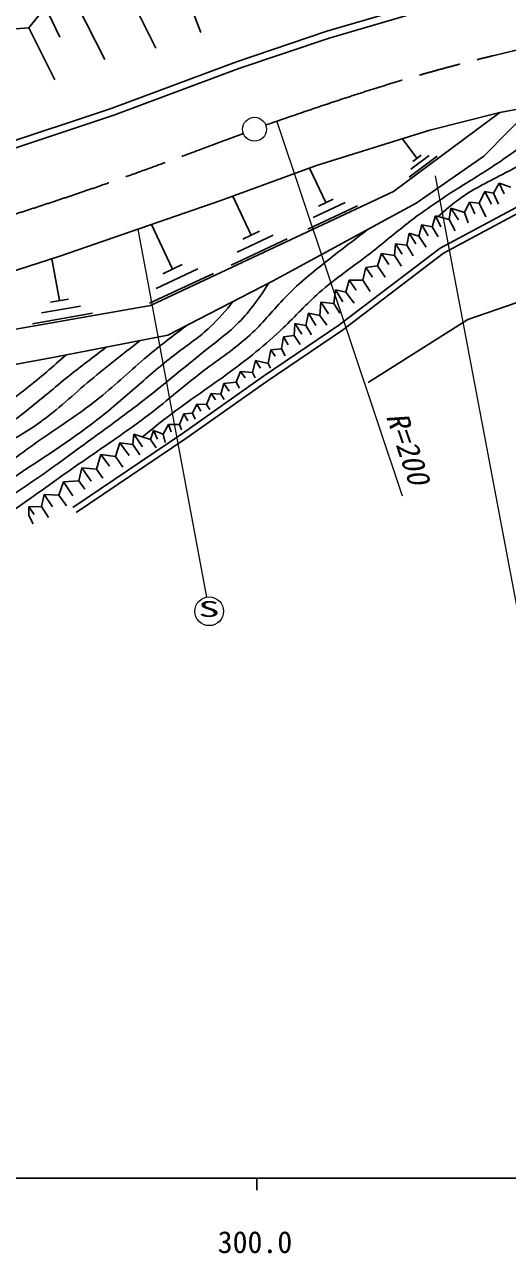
# Model space of a CAD drawing. Units: millimetres, scale not verified. Extents: x 40000 to 680000, y 20000 to 380000.
# Drawn here: x 348576 to 388958, y 198715 to 301538 of the extents above; entities that cross this region are included whole.
import ezdxf
from ezdxf.enums import TextEntityAlignment as Align

# ---------------------------------------------------------------- set-up
doc = ezdxf.new("R2010")
doc.units = ezdxf.units.MM
doc.header["$LTSCALE"] = 1000
doc.linetypes.add('CHAIN', pattern=[18.5, 12, -1.5, 3.5, -1.5])
for name, color, linetype, lineweight in [('M-BGD', 7, 'Continuous', 25), ('M-BMK', 2, 'CHAIN', 25), ('M-BMK-SRVR', 3, 'Continuous', 13), ('M-STR-HTXT', 7, 'Continuous', 13), ('M-STR-STR3', 7, 'Continuous', 13), ('M-STR-STRC', 7, 'Continuous', 13), ('M-TTL-BAND', 7, 'Continuous', 25)]:
    doc.layers.add(name, color=color, linetype=linetype, lineweight=lineweight)
doc.styles.add('ＭＳ ゴシック', font='')
doc.styles.get('ＭＳ ゴシック').set_extended_font_data('MS Gothic')

msp = doc.modelspace()

# ---------------------------------------------------------------- linework, layer by layer
at = {"layer": 'M-BGD'}
for p, q in [((361287, 306179), (363307, 300884)), ((356947, 304822), (359555, 299563)), ((373868, 300983), (382567, 303522)), ((348944, 301269), (350328, 303005)), ((350328, 303005), (351512, 300494)), ((352905, 303276), (355294, 298603)), ((374048, 300411), (382723, 302942)), ((346286, 301079), (348944, 301269)), ((348944, 301269), (351092, 296922)), ((366302, 298420), (373868, 300983)), ((366503, 297855), (374048, 300411)), ((355828, 294526), (366302, 298420)), ((356027, 293960), (366503, 297855)), ((388316, 294173), (393816, 295244)), ((342298, 290016), (355828, 294526)), ((388316, 294173), (379424, 287567)), ((382475, 292713), (388316, 294173)), ((386991, 290522), (391124, 294720)), ((342477, 289443), (356027, 293960)), ((372984, 289744), (382475, 292713)), ((380166, 291993), (381386, 290353)), ((383076, 290523), (380736, 288783)), ((382406, 290573), (380886, 289443)), ((381736, 290613), (381036, 290093)), ((381324, 286590), (386991, 290522)), ((365002, 286824), (372984, 289744)), ((372406, 289533), (373766, 286643)), ((383327, 282841), (393428, 288239)), ((387805, 287428), (388264, 288266)), ((388264, 288266), (389238, 287942)), ((388264, 288266), (388677, 287388)), ((379424, 287567), (359109, 278037)), ((365996, 287183), (367526, 283913)), ((374386, 286933), (373146, 286353)), ((383599, 282419), (393664, 287798)), ((386588, 286590), (387075, 287564)), ((387075, 287564), (387805, 287428)), ((387075, 287564), (387629, 286501)), ((387805, 287428), (388226, 286501)), ((351520, 282151), (365002, 286824)), ((369298, 280056), (381324, 286590)), ((376406, 286373), (372276, 284433)), ((375396, 286653), (372716, 285393)), ((384074, 285239), (384236, 286185)), ((384236, 286185), (385372, 285806)), ((384236, 286185), (384857, 285195)), ((385372, 285806), (385777, 286671)), ((385777, 286671), (386588, 286590)), ((385777, 286671), (386227, 285711)), ((386588, 286590), (387146, 285453)), ((382668, 284617), (382939, 285536)), ((382939, 285536), (384074, 285239)), ((382939, 285536), (383390, 284615)), ((384074, 285239), (384599, 284293)), ((385372, 285806), (385679, 284953)), ((359196, 284813), (360956, 281073)), ((369376, 283923), (366346, 282503)), ((368226, 284243), (366826, 283583)), ((380533, 283076), (380749, 284076)), ((380749, 284076), (381560, 283833)), ((380749, 284076), (381310, 283196)), ((381560, 283833), (381803, 284779)), ((381560, 283833), (382149, 282906)), ((381803, 284779), (382668, 284617)), ((381803, 284779), (382326, 283857)), ((382668, 284617), (383164, 283777)), ((370526, 283603), (365856, 281413)), ((374866, 276380), (383327, 282841)), ((379505, 282211), (379586, 283184)), ((379586, 283184), (380533, 283076)), ((379586, 283184), (380150, 282326)), ((380533, 283076), (381085, 282197)), ((336383, 277333), (351520, 282151)), ((350866, 281943), (351486, 278443)), ((375158, 275974), (383599, 282419)), ((378099, 281346), (378424, 282373)), ((378424, 282373), (379505, 282211)), ((378424, 282373), (379038, 281456)), ((379505, 282211), (380101, 281327)), ((364376, 280723), (359026, 278223)), ((363066, 281093), (359586, 279463)), ((361756, 281453), (360146, 280693)), ((376856, 280156), (377126, 281211)), ((377126, 281211), (378099, 281346)), ((377126, 281211), (377683, 280408)), ((378099, 281346), (378731, 280392)), ((360567, 275546), (369298, 280056)), ((375450, 279156), (375720, 280156)), ((375720, 280156), (376856, 280156)), ((375720, 280156), (376297, 279328)), ((376856, 280156), (377490, 279215)), ((395433, 280241), (385635, 276847)), ((374450, 278210), (374585, 279345)), ((374585, 279345), (375450, 279156)), ((374585, 279345), (375185, 278328)), ((375450, 279156), (376136, 278215)), ((359109, 278037), (337599, 274257)), ((353246, 277983), (349996, 277413)), ((352236, 278573), (350736, 278313)), ((373260, 277209), (373341, 278318)), ((373341, 278318), (374450, 278210)), ((373341, 278318), (373992, 277329)), ((374450, 278210), (374943, 277377)), ((354246, 277383), (349246, 276503)), ((372098, 276371), (372314, 277399)), ((372314, 277399), (373260, 277209)), ((372314, 277399), (372928, 276362)), ((373260, 277209), (373863, 276394)), ((385635, 276847), (377323, 271590)), ((368569, 272117), (374866, 276380)), ((368854, 271705), (375158, 275974)), ((371125, 275533), (371179, 276534)), ((371179, 276534), (372098, 276371)), ((371179, 276534), (371767, 275636)), ((372098, 276371), (372573, 275588)), ((351085, 273696), (360567, 275546)), ((370070, 274398), (370233, 275398)), ((370233, 275398), (371125, 275533)), ((370233, 275398), (370607, 274750)), ((371125, 275533), (371622, 274782)), ((340330, 271730), (351085, 273696)), ((368935, 273181), (369178, 274317)), ((369178, 274317), (370070, 274398)), ((369178, 274317), (369527, 273799)), ((370070, 274398), (370381, 273831)), ((366259, 271613), (366637, 272506)), ((366637, 272506), (367637, 272424)), ((366637, 272506), (367012, 271977)), ((367637, 272424), (367881, 273425)), ((367881, 273425), (368935, 273181)), ((367881, 273425), (368302, 272783)), ((368935, 273181), (369156, 272799)), ((361781, 267329), (368569, 272117)), ((362065, 266917), (368854, 271705)), ((364988, 270613), (365231, 271505)), ((365231, 271505), (366259, 271613)), ((365231, 271505), (365674, 270865)), ((366259, 271613), (366561, 271123)), ((367637, 272424), (367866, 271993)), ((363798, 269748), (364177, 270667)), ((364177, 270667), (364988, 270613)), ((364177, 270667), (364530, 270139)), ((364988, 270613), (365271, 270156)), ((362609, 269018), (362987, 269775)), ((362987, 269775), (363798, 269748)), ((362987, 269775), (363305, 269204)), ((363798, 269748), (364062, 269317)), ((361528, 268072), (361906, 268964)), ((361906, 268964), (362609, 269018)), ((361906, 268964), (362217, 268378)), ((362609, 269018), (362853, 268511)), ((359094, 266828), (359365, 267585)), ((359365, 267585), (360176, 267261)), ((359365, 267585), (359693, 266843)), ((360176, 267261), (360608, 268072)), ((360608, 268072), (361528, 268072)), ((360608, 268072), (360844, 267469)), ((361528, 268072), (361692, 267630)), ((352611, 261138), (361781, 267329)), ((352890, 260724), (362065, 266917)), ((356175, 265396), (356553, 266531)), ((356553, 266531), (357635, 266396)), ((356553, 266531), (357310, 265490)), ((357635, 266396), (357716, 267261)), ((357635, 266396), (358218, 265530)), ((357716, 267261), (359094, 266828)), ((357716, 267261), (358441, 266217)), ((359094, 266828), (359592, 266116)), ((360176, 267261), (360339, 266580)), ((354580, 264341), (354958, 265558)), ((354958, 265558), (356175, 265396)), ((354958, 265558), (355674, 264581)), ((356175, 265396), (356805, 264500)), ((353120, 263368), (353363, 264449)), ((353363, 264449), (354580, 264341)), ((353363, 264449), (354139, 263329)), ((354580, 264341), (355108, 263571)), ((351444, 262151), (351822, 263287)), ((351822, 263287), (353120, 263368)), ((351822, 263287), (352616, 262119)), ((353120, 263368), (353628, 262657)), ((349984, 261205), (350200, 262205)), ((350200, 262205), (351444, 262151)), ((350200, 262205), (350911, 261173)), ((348930, 261178), (349984, 261205)), ((348930, 260448), (348930, 261178)), ((348930, 261178), (349367, 260539)), ((349984, 261205), (350570, 260294)), ((351444, 262151), (352072, 261275)), ((348930, 260448), (349307, 259767))]:
    msp.add_line(p, q, dxfattribs=at)
for points, knots in [([(454517, 271537), (452604, 274180), (450690, 276823), (448362, 279043), (446252, 281055), (443801, 282720), (441457, 284497), (439905, 285674), (438400, 286900), (436803, 288000), (435262, 289062), (433635, 290005), (432149, 291153), (430813, 292185), (429592, 293383), (428196, 294305), (426689, 295302), (424979, 295978), (423242, 296607), (421441, 297259), (419610, 297861), (417738, 297958), (416529, 298021), (415302, 297873), (414085, 297708), (410388, 297207), (406777, 296552), (403117, 295857), (401590, 295567), (400055, 295270), (398623, 294706), (397349, 294203), (396158, 293488), (394978, 292768), (392923, 291512), (390905, 290240), (388777, 289122), (387498, 288450), (386180, 287835), (385012, 286999), (384366, 286537), (383766, 286007), (383166, 285476)], [0, 0, 0, 0, 1, 1, 1, 2, 2, 2, 3, 3, 3, 4, 4, 4, 5, 5, 5, 6, 6, 6, 7, 7, 7, 8, 8, 8, 9, 9, 9, 10, 10, 10, 11, 11, 11, 12, 12, 12, 13, 13, 13, 14, 14, 14, 14]), ([(397985, 296020), (396167, 295137), (394348, 294253), (392662, 293159), (391199, 292210), (389835, 291103), (388396, 290112), (387131, 289241), (385808, 288461), (384511, 287636), (383180, 286790), (381876, 285897), (380631, 284930), (379562, 284098), (378538, 283211), (377465, 282381), (376051, 281286), (374555, 280289), (373220, 279108), (372170, 278179), (371219, 277135), (370206, 276160), (368741, 274750), (367146, 273482), (365502, 272284), (363761, 271017), (361966, 269828), (360268, 268508), (359651, 268028), (359046, 267531), (358441, 267033)], [0, 0, 0, 0, 1, 1, 1, 2, 2, 2, 3, 3, 3, 4, 4, 4, 5, 5, 5, 6, 6, 6, 7, 7, 7, 8, 8, 8, 9, 9, 9, 10, 10, 10, 10]), ([(377317, 284413), (376088, 283481), (374859, 282549), (373647, 281590), (372492, 280676), (371353, 279738), (370334, 278677), (369418, 277724), (368599, 276672), (367649, 275763), (366466, 274633), (365080, 273724), (363764, 272735), (362102, 271486), (360551, 270109), (358908, 268850), (357337, 267647), (355680, 266551), (354052, 265423), (352401, 264279), (350780, 263103), (349138, 261938), (348396, 261411), (347649, 260886), (346853, 260452), (345119, 259507), (343155, 258994), (341197, 258624), (340195, 258435), (339195, 258282), (338195, 258130)], [0, 0, 0, 0, 1, 1, 1, 2, 2, 2, 3, 3, 3, 4, 4, 4, 5, 5, 5, 6, 6, 6, 7, 7, 7, 8, 8, 8, 9, 9, 9, 10, 10, 10, 10]), ([(369025, 279915), (368240, 278748), (367456, 277580), (366480, 276596), (365675, 275784), (364739, 275096), (363831, 274384), (362989, 273723), (362171, 273041), (361347, 272364), (360081, 271324), (358802, 270296), (357497, 269305), (356013, 268180), (354495, 267101), (352991, 266001), (351276, 264747), (349579, 263465), (347776, 262343), (346974, 261843), (346150, 261375), (345291, 260977), (344378, 260555), (343425, 260212), (342452, 259967), (340930, 259584), (339357, 259439), (337810, 259175), (335542, 258788), (333328, 258144), (331115, 257500)], [0, 0, 0, 0, 1, 1, 1, 2, 2, 2, 3, 3, 3, 4, 4, 4, 5, 5, 5, 6, 6, 6, 7, 7, 7, 8, 8, 8, 9, 9, 9, 10, 10, 10, 10]), ([(366035, 278371), (365418, 277630), (364800, 276888), (364100, 276235), (363227, 275419), (362226, 274740), (361268, 274013), (360192, 273196), (359171, 272318), (358155, 271431), (357122, 270531), (356094, 269623), (355025, 268771), (352782, 266983), (350360, 265442), (347950, 263842), (346871, 263126), (345795, 262398), (344623, 261888), (343327, 261323), (341914, 261025), (340504, 260779), (338980, 260513), (337461, 260309), (335962, 259987), (334376, 259645), (332813, 259170), (331262, 258666), (330122, 258296), (328987, 257910), (327830, 257610), (326905, 257371), (325964, 257186), (325031, 256976), (324216, 256793), (323406, 256591), (322596, 256388)], [0, 0, 0, 0, 1, 1, 1, 2, 2, 2, 3, 3, 3, 4, 4, 4, 5, 5, 5, 6, 6, 6, 7, 7, 7, 8, 8, 8, 9, 9, 9, 10, 10, 10, 11, 11, 11, 12, 12, 12, 12]), ([(362108, 276342), (361000, 275504), (359892, 274665), (358828, 273770), (357491, 272644), (356224, 271429), (354868, 270337), (352820, 268689), (350568, 267322), (348425, 265743), (347104, 264769), (345825, 263716), (344359, 263049), (343203, 262524), (341930, 262240), (340662, 261993), (338834, 261637), (337016, 261358), (335223, 260937), (333486, 260530), (331773, 259989), (330048, 259511), (328294, 259025), (326526, 258604), (324767, 258138), (323573, 257822), (322384, 257486), (321176, 257241), (320144, 257031), (319098, 256887), (318053, 256744)], [0, 0, 0, 0, 1, 1, 1, 2, 2, 2, 3, 3, 3, 4, 4, 4, 5, 5, 5, 6, 6, 6, 7, 7, 7, 8, 8, 8, 9, 9, 9, 10, 10, 10, 10]), ([(358247, 275094), (356749, 273940), (355252, 272786), (353812, 271552), (352422, 270360), (351085, 269094), (349587, 268066), (348437, 267277), (347192, 266629), (346049, 265796), (345120, 265119), (344259, 264319), (343250, 263842), (342144, 263318), (340860, 263182), (339606, 262997), (337638, 262706), (335743, 262298), (333850, 261835), (331645, 261296), (329441, 260683), (327249, 260039), (324826, 259329), (322417, 258581), (319961, 258033), (317969, 257588), (315947, 257275), (313925, 256962)], [0, 0, 0, 0, 1, 1, 1, 2, 2, 2, 3, 3, 3, 4, 4, 4, 5, 5, 5, 6, 6, 6, 7, 7, 7, 8, 8, 8, 9, 9, 9, 9]), ([(355400, 274538), (354351, 273748), (353302, 272958), (352280, 272133), (351093, 271174), (349942, 270168), (348742, 269228), (347398, 268175), (345992, 267204), (344517, 266324), (343552, 265748), (342558, 265210), (341507, 264845), (340254, 264410), (338921, 264219), (337599, 264000), (335816, 263704), (334054, 263355), (332318, 262891), (330410, 262381), (328535, 261730), (326615, 261254), (325247, 260914), (323857, 260663), (322496, 260303), (321118, 259939), (319771, 259464), (318377, 259142), (317475, 258933), (316553, 258788), (315631, 258772), (314813, 258758), (313995, 258845), (313176, 258932)], [0, 0, 0, 0, 1, 1, 1, 2, 2, 2, 3, 3, 3, 4, 4, 4, 5, 5, 5, 6, 6, 6, 7, 7, 7, 8, 8, 8, 9, 9, 9, 10, 10, 10, 11, 11, 11, 11]), ([(352017, 273878), (350950, 272932), (349883, 271986), (348760, 271109), (348006, 270521), (347227, 269963), (346444, 269413), (345702, 268891), (344956, 268376), (344193, 267880), (343334, 267322), (342453, 266788), (341519, 266379), (340327, 265858), (339049, 265541), (337767, 265270), (336086, 264916), (334399, 264643), (332744, 264227), (331005, 263789), (329300, 263193), (327557, 262759), (325996, 262369), (324404, 262110), (322828, 261780), (321381, 261478), (319947, 261116), (318489, 260867), (317443, 260688), (316385, 260567), (315325, 260541), (314615, 260523), (313905, 260548), (313195, 260573)], [0, 0, 0, 0, 1, 1, 1, 2, 2, 2, 3, 3, 3, 4, 4, 4, 5, 5, 5, 6, 6, 6, 7, 7, 7, 8, 8, 8, 9, 9, 9, 10, 10, 10, 11, 11, 11, 11])]:
    msp.add_open_spline(points, degree=3, knots=knots, dxfattribs=at)
at = {"layer": 'M-BMK'}
for points, knots in [([(368759, 293141), (372723, 294506), (376687, 295870), (380706, 297049), (385514, 298460), (390401, 299604), (395317, 300596), (400627, 301666), (405972, 302557), (411347, 303196), (416839, 303849), (422363, 304238), (427896, 304426), (434628, 304654), (441373, 304583), (448086, 304095), (451673, 303834), (455251, 303454), (458820, 303007), (460974, 302738), (463125, 302444), (465276, 302150)], [0, 0, 0, 0, 1, 1, 1, 2, 2, 2, 3, 3, 3, 4, 4, 4, 5, 5, 5, 6, 6, 6, 7, 7, 7, 7]), ([(271917, 269392), (272468, 269458), (273019, 269524), (273570, 269583), (273758, 269603), (273945, 269622), (274133, 269641), (274320, 269661), (274508, 269680), (274695, 269700), (275820, 269819), (276944, 269940), (278067, 270069), (282712, 270604), (287340, 271288), (291956, 272043), (298757, 273154), (305533, 274420), (312255, 275928), (319726, 277603), (327130, 279576), (334497, 281680), (341357, 283639), (348185, 285711), (354918, 288055), (358925, 289451), (362899, 290943), (366873, 292435)], [0, 0, 0, 0, 1, 1, 1, 2, 2, 2, 3, 3, 3, 4, 4, 4, 5, 5, 5, 6, 6, 6, 7, 7, 7, 8, 8, 8, 9, 9, 9, 9])]:
    msp.add_open_spline(points, degree=3, knots=knots, dxfattribs=at)
at = {"layer": 'M-BMK-SRVR'}
msp.add_circle((367804, 292778), 1000, dxfattribs=at)
at = {"layer": 'M-STR-HTXT'}
msp.add_line((369659, 293434), (380156, 262117), dxfattribs=at)
at = {"layer": 'M-STR-STR3'}
msp.add_line((382924, 288879), (390519, 248628), dxfattribs=at)
at = {"layer": 'M-STR-STRC'}
msp.add_line((358045, 284413), (363797, 253624), dxfattribs=at)
msp.add_circle((364017, 252444), 1200, dxfattribs=at)
at = {"layer": 'M-TTL-BAND'}
for p, q in [((40000, 205000), (579000, 205000)), ((368000, 205000), (368000, 204000))]:
    msp.add_line(p, q, dxfattribs=at)

# ---------------------------------------------------------------- texts
at = {"layer": 'M-STR-HTXT', "style": 'ＭＳ ゴシック', "oblique": 15}
msp.add_text('R=200', height=1833, rotation=288.75, dxfattribs=at).set_placement((378268, 268607), align=Align.BOTTOM_LEFT)
at = {"layer": 'M-STR-STRC', "style": 'ＭＳ ゴシック', "width": 2}
msp.add_text('S', height=1320, dxfattribs=at).set_placement((363099, 251581), align=Align.BOTTOM_LEFT)
at = {"layer": 'M-TTL-BAND', "style": 'ＭＳ ゴシック'}
msp.add_text('300.0', height=1833, dxfattribs=at).set_placement((367844, 198195), align=Align.BOTTOM_CENTER)

doc.saveas('drawing.dxf')
